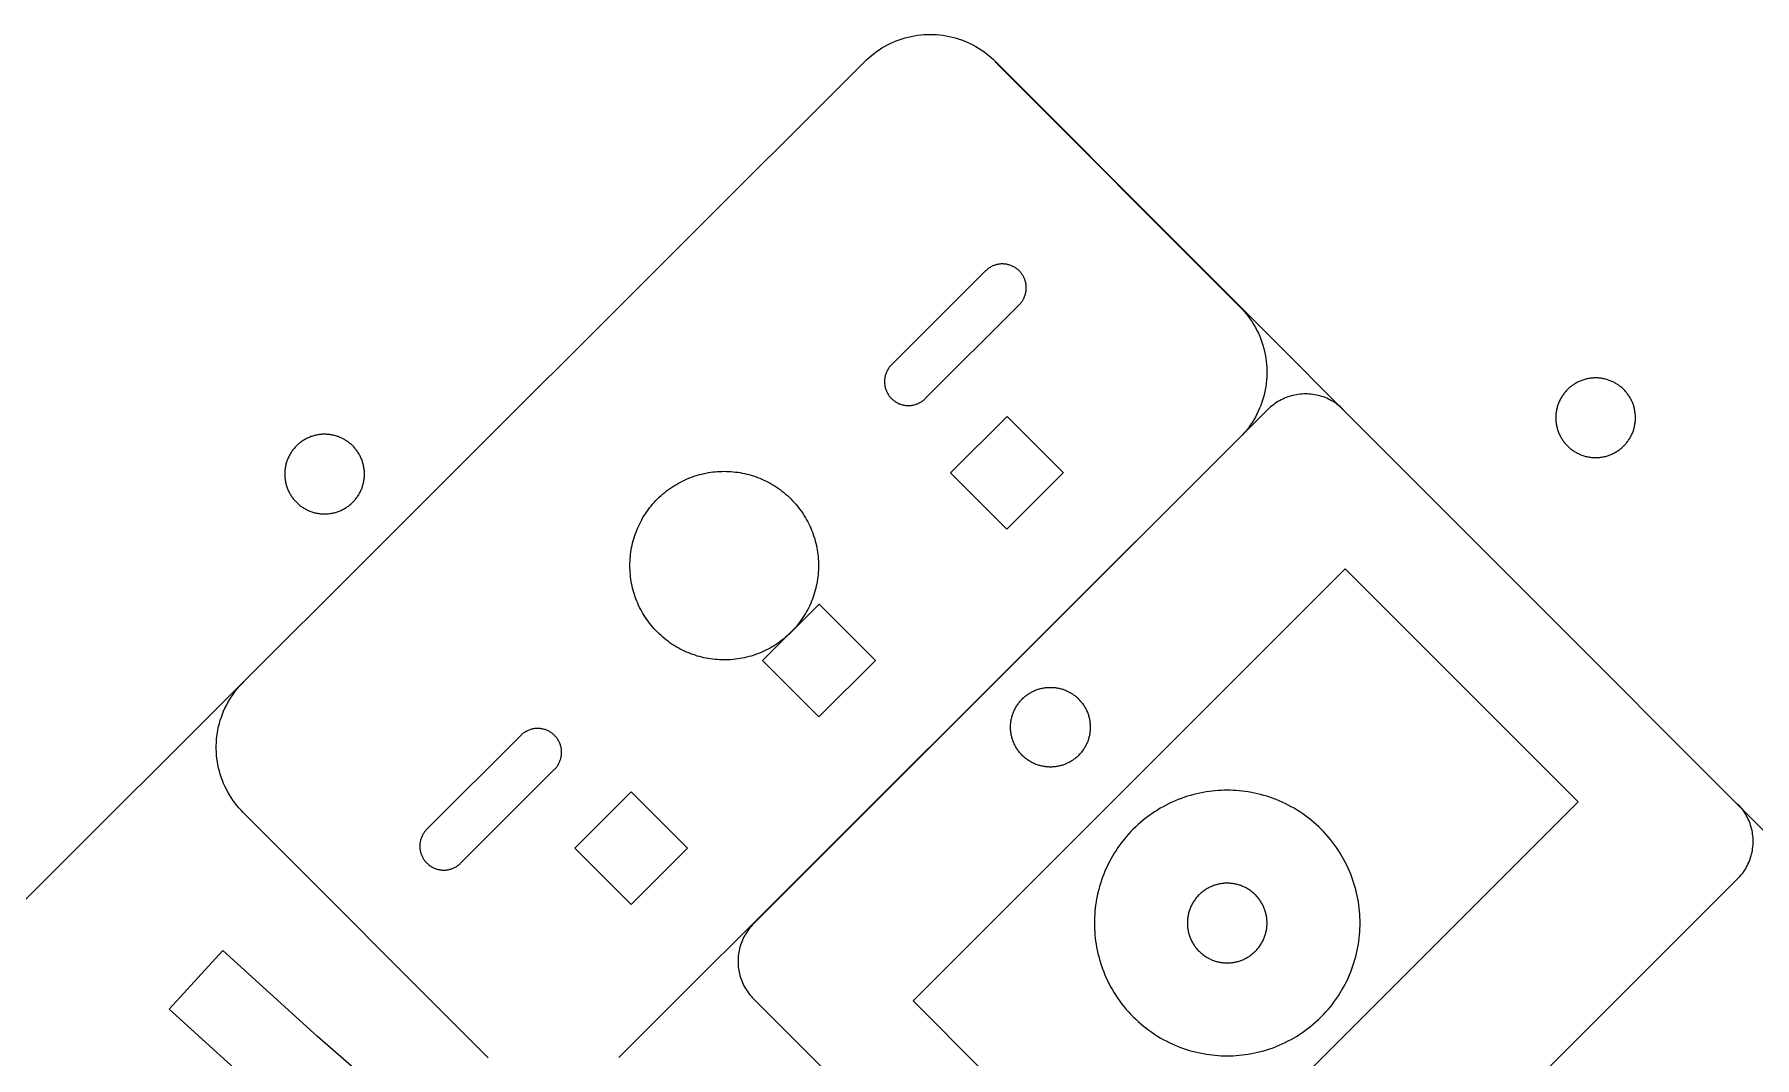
# Model space of a CAD drawing. Header units: millimetres. Extents: x -87 to 69, y -57 to 280.
# Drawn here: x -48 to 16.7, y 46.4 to 84.9 of the extents above; entities that cross this region are included whole.
import ezdxf

# ---------------------------------------------------------------- set-up
doc = ezdxf.new("R2010")
doc.units = ezdxf.units.MM
doc.header["$MEASUREMENT"] = 0
doc.layers.add('Predeterminado', color=18, linetype='Continuous', true_color=0x000000)

msp = doc.modelspace()

# ---------------------------------------------------------------- linework, layer by layer
at = {"layer": 'Predeterminado'}
for points in [[(-16.789, 83.85), (-16.703, 83.933), (-16.615, 84.014), (-16.524, 84.091), (-16.43, 84.166), (-16.334, 84.237), (-16.235, 84.304), (-16.135, 84.369), (-16.032, 84.429), (-15.927, 84.486), (-15.82, 84.54), (-15.711, 84.59), (-15.601, 84.636), (-15.489, 84.678), (-15.376, 84.716), (-15.261, 84.75), (-15.145, 84.781), (-15.029, 84.807), (-14.911, 84.83), (-14.793, 84.848), (-14.675, 84.862), (-14.556, 84.873), (-14.436, 84.879), (-14.317, 84.881), (-14.197, 84.879), (-14.078, 84.872), (-13.959, 84.862), (-13.84, 84.847), (-13.722, 84.829), (-13.604, 84.806), (-13.488, 84.78), (-13.372, 84.749), (-13.258, 84.715), (-13.145, 84.676), (-13.033, 84.634), (-12.923, 84.588), (-12.814, 84.538), (-12.707, 84.484), (-12.602, 84.427), (-12.499, 84.366), (-12.398, 84.302), (-12.3, 84.234), (-12.204, 84.163), (-12.11, 84.089), (-12.019, 84.011), (-11.931, 83.931), (-11.846, 83.847)], [(-2.655, 74.617), (-2.571, 74.529), (-2.49, 74.439), (-2.412, 74.346), (-2.338, 74.251), (-2.266, 74.152), (-2.198, 74.052), (-2.134, 73.949), (-2.074, 73.844), (-2.017, 73.737), (-1.964, 73.628), (-1.914, 73.517), (-1.869, 73.404), (-1.828, 73.29), (-1.79, 73.175), (-1.757, 73.058), (-1.728, 72.941), (-1.702, 72.822), (-1.681, 72.702), (-1.665, 72.582), (-1.652, 72.462), (-1.644, 72.341), (-1.639, 72.219), (-1.64, 72.098), (-1.644, 71.977), (-1.652, 71.856), (-1.665, 71.735), (-1.682, 71.615), (-1.703, 71.496), (-1.729, 71.377), (-1.758, 71.259), (-1.791, 71.143), (-1.829, 71.027), (-1.871, 70.913), (-1.916, 70.801), (-1.966, 70.69), (-2.019, 70.581), (-2.076, 70.474), (-2.137, 70.369), (-2.201, 70.266), (-2.269, 70.166), (-2.34, 70.068), (-2.415, 69.972), (-2.493, 69.879), (-2.574, 69.789), (-2.658, 69.702)]]:
    msp.add_lwpolyline(points, dxfattribs=at)
at = {"layer": 'Predeterminado', "lineweight": 9}
for points in [[(-16.775, 83.864), (-16.776, 83.862), (-16.781, 83.857), (-16.801, 83.838), (-16.878, 83.761), (-17.18, 83.459), (-18.325, 82.316), (-22.41, 78.236), (-34.808, 65.853), (-47.206, 53.47), (-51.292, 49.39), (-52.436, 48.247), (-52.738, 47.945), (-52.815, 47.868), (-52.835, 47.849), (-52.84, 47.844), (-52.842, 47.842)], [(-11.874, 83.847), (-2.655, 74.617)], [(24.162, 47.794), (24.161, 47.796), (24.156, 47.801), (24.136, 47.82), (24.059, 47.898), (23.758, 48.199), (22.614, 49.344), (18.534, 53.43), (6.151, 65.828), (-6.231, 78.226), (-10.312, 82.311), (-11.455, 83.456), (-11.756, 83.758), (-11.834, 83.835), (-11.853, 83.854), (-11.858, 83.859), (-11.86, 83.861)], [(1.227, 70.758), (1.178, 70.805), (1.127, 70.851), (1.075, 70.895), (1.021, 70.937), (0.966, 70.978), (0.91, 71.016), (0.852, 71.052), (0.793, 71.087), (0.733, 71.119), (0.672, 71.15), (0.61, 71.178), (0.547, 71.204), (0.483, 71.228), (0.418, 71.25), (0.353, 71.269), (0.286, 71.287), (0.22, 71.302), (0.153, 71.315), (0.085, 71.325), (0.017, 71.333), (-0.051, 71.339), (-0.119, 71.342), (-0.187, 71.344), (-0.255, 71.342), (-0.324, 71.339), (-0.392, 71.333), (-0.459, 71.325), (-0.527, 71.315), (-0.594, 71.302), (-0.661, 71.287), (-0.727, 71.269), (-0.792, 71.25), (-0.857, 71.228), (-0.921, 71.204), (-0.984, 71.178), (-1.046, 71.15), (-1.107, 71.119), (-1.167, 71.087), (-1.226, 71.052), (-1.284, 71.016), (-1.34, 70.978), (-1.396, 70.937), (-1.449, 70.895), (-1.501, 70.851), (-1.552, 70.805), (-1.601, 70.758)], [(-1.601, 70.758), (-20.966, 51.393)], [(-2.658, 69.702), (-26.036, 46.354)], [(-12.344, 45.873), (-14.96, 48.489), (-14.96, 48.49), (1.303, 64.752), (1.303, 64.752), (10.071, 55.984), (10.07, 55.984), (-6.193, 39.721), (-6.193, 39.721), (-8.809, 42.337)], [(-40.176, 55.58), (-40.26, 55.668), (-40.341, 55.758), (-40.419, 55.851), (-40.494, 55.946), (-40.565, 56.045), (-40.633, 56.145), (-40.697, 56.248), (-40.758, 56.353), (-40.814, 56.46), (-40.867, 56.569), (-40.917, 56.68), (-40.962, 56.793), (-41.004, 56.907), (-41.041, 57.022), (-41.074, 57.139), (-41.104, 57.256), (-41.129, 57.375), (-41.15, 57.495), (-41.167, 57.615), (-41.179, 57.735), (-41.188, 57.856), (-41.192, 57.978), (-41.192, 58.099), (-41.187, 58.22), (-41.179, 58.341), (-41.166, 58.462), (-41.149, 58.582), (-41.128, 58.701), (-41.103, 58.82), (-41.073, 58.938), (-41.04, 59.054), (-41.002, 59.17), (-40.961, 59.284), (-40.915, 59.396), (-40.866, 59.507), (-40.812, 59.616), (-40.755, 59.723), (-40.695, 59.828), (-40.63, 59.931), (-40.562, 60.031), (-40.491, 60.129), (-40.416, 60.225), (-40.338, 60.318), (-40.257, 60.408), (-40.173, 60.495)], [(16.076, 53.08), (16.124, 53.129), (16.17, 53.18), (16.214, 53.232), (16.256, 53.286), (16.296, 53.341), (16.335, 53.397), (16.371, 53.455), (16.406, 53.514), (16.438, 53.574), (16.468, 53.635), (16.497, 53.698), (16.523, 53.761), (16.547, 53.825), (16.569, 53.889), (16.588, 53.955), (16.605, 54.021), (16.62, 54.087), (16.633, 54.155), (16.644, 54.222), (16.652, 54.29), (16.658, 54.358), (16.661, 54.426), (16.662, 54.494), (16.661, 54.563), (16.658, 54.631), (16.652, 54.699), (16.644, 54.767), (16.633, 54.834), (16.62, 54.901), (16.605, 54.968), (16.588, 55.034), (16.569, 55.099), (16.547, 55.164), (16.523, 55.228), (16.497, 55.291), (16.468, 55.353), (16.438, 55.415), (16.406, 55.475), (16.371, 55.534), (16.335, 55.591), (16.296, 55.648), (16.256, 55.703), (16.214, 55.757), (16.17, 55.809), (16.124, 55.859), (16.076, 55.909)], [(-30.957, 46.35), (-40.176, 55.58)], [(-3.288, 33.715), (16.076, 53.08)], [(-20.966, 51.393), (-21.014, 51.344), (-21.059, 51.293), (-21.103, 51.241), (-21.145, 51.187), (-21.186, 51.132), (-21.224, 51.076), (-21.261, 51.018), (-21.295, 50.959), (-21.328, 50.899), (-21.358, 50.838), (-21.386, 50.776), (-21.412, 50.713), (-21.436, 50.649), (-21.458, 50.584), (-21.478, 50.518), (-21.495, 50.452), (-21.51, 50.386), (-21.523, 50.319), (-21.533, 50.251), (-21.541, 50.183), (-21.547, 50.115), (-21.551, 50.047), (-21.552, 49.979), (-21.551, 49.911), (-21.547, 49.842), (-21.541, 49.774), (-21.533, 49.706), (-21.523, 49.639), (-21.51, 49.572), (-21.495, 49.505), (-21.478, 49.439), (-21.458, 49.374), (-21.436, 49.309), (-21.412, 49.245), (-21.386, 49.182), (-21.358, 49.12), (-21.328, 49.059), (-21.295, 48.999), (-21.261, 48.94), (-21.224, 48.882), (-21.186, 48.825), (-21.145, 48.77), (-21.103, 48.717), (-21.059, 48.664), (-21.014, 48.614), (-20.966, 48.565)], [(-40.947, 50.392), (-42.966, 48.173)], [(-10.562, 26.792), (-14.593, 29.446), (-18.558, 32.185), (-22.456, 35.009), (-26.287, 37.917), (-30.052, 40.909), (-33.75, 43.985), (-37.382, 47.146), (-40.947, 50.392)], [(-42.966, 48.173), (-42.966, 48.173), (-42.966, 48.173), (-39.269, 44.808), (-39.269, 44.807), (-41.288, 42.589), (-41.288, 42.589), (-44.986, 45.955)], [(-20.966, 48.565), (-17.037, 44.636)]]:
    msp.add_lwpolyline(points, dxfattribs=at)
for points in [[(-14.501, 71.168), (-10.964, 74.701), (-10.964, 74.701), (-10.942, 74.723), (-10.942, 74.723), (-10.921, 74.746), (-10.921, 74.746), (-10.901, 74.77), (-10.901, 74.77), (-10.882, 74.795), (-10.882, 74.795), (-10.864, 74.82), (-10.864, 74.82), (-10.846, 74.845), (-10.846, 74.845), (-10.83, 74.872), (-10.83, 74.872), (-10.814, 74.899), (-10.814, 74.899), (-10.799, 74.926), (-10.799, 74.926), (-10.786, 74.954), (-10.786, 74.954), (-10.773, 74.982), (-10.773, 74.982), (-10.761, 75.011), (-10.761, 75.011), (-10.75, 75.04), (-10.75, 75.04), (-10.741, 75.07), (-10.741, 75.07), (-10.732, 75.099), (-10.732, 75.099), (-10.724, 75.129), (-10.724, 75.129), (-10.717, 75.16), (-10.717, 75.16), (-10.712, 75.19), (-10.712, 75.19), (-10.707, 75.221), (-10.707, 75.221), (-10.704, 75.252), (-10.704, 75.252), (-10.701, 75.283), (-10.701, 75.283), (-10.7, 75.314), (-10.7, 75.314), (-10.7, 75.345), (-10.7, 75.345), (-10.7, 75.376), (-10.7, 75.376), (-10.702, 75.407), (-10.702, 75.407), (-10.705, 75.438), (-10.705, 75.438), (-10.709, 75.469), (-10.709, 75.469), (-10.714, 75.499), (-10.714, 75.499), (-10.72, 75.53), (-10.72, 75.53), (-10.727, 75.56), (-10.727, 75.56), (-10.736, 75.59), (-10.736, 75.59), (-10.745, 75.62), (-10.745, 75.62), (-10.755, 75.649), (-10.755, 75.649), (-10.766, 75.678), (-10.766, 75.678), (-10.779, 75.707), (-10.779, 75.707), (-10.792, 75.735), (-10.792, 75.735), (-10.806, 75.762), (-10.806, 75.762), (-10.821, 75.79), (-10.821, 75.79), (-10.837, 75.816), (-10.837, 75.816), (-10.854, 75.842), (-10.854, 75.842), (-10.872, 75.867), (-10.872, 75.867), (-10.891, 75.892), (-10.891, 75.892), (-10.91, 75.916), (-10.91, 75.916), (-10.931, 75.94), (-10.931, 75.94), (-10.952, 75.963), (-10.952, 75.963), (-10.974, 75.985), (-10.974, 75.985), (-10.997, 76.006), (-10.997, 76.006), (-11.02, 76.026), (-11.02, 76.026), (-11.044, 76.046), (-11.044, 76.046), (-11.069, 76.065), (-11.069, 76.065), (-11.094, 76.083), (-11.094, 76.083), (-11.12, 76.099), (-11.12, 76.099), (-11.147, 76.116), (-11.147, 76.116), (-11.174, 76.131), (-11.174, 76.131), (-11.202, 76.145), (-11.202, 76.145), (-11.23, 76.158), (-11.23, 76.158), (-11.258, 76.171), (-11.258, 76.171), (-11.287, 76.182), (-11.287, 76.182), (-11.317, 76.192), (-11.317, 76.192), (-11.346, 76.201), (-11.346, 76.201), (-11.376, 76.21), (-11.376, 76.21), (-11.406, 76.217), (-11.406, 76.217), (-11.437, 76.223), (-11.437, 76.223), (-11.467, 76.228), (-11.467, 76.228), (-11.498, 76.232), (-11.498, 76.232), (-11.529, 76.235), (-11.529, 76.235), (-11.56, 76.237), (-11.56, 76.237), (-11.591, 76.238), (-11.591, 76.238), (-11.622, 76.237), (-11.622, 76.237), (-11.653, 76.236), (-11.653, 76.236), (-11.684, 76.234), (-11.684, 76.234), (-11.715, 76.23), (-11.715, 76.23), (-11.746, 76.226), (-11.746, 76.226), (-11.777, 76.22), (-11.777, 76.22), (-11.807, 76.214), (-11.807, 76.214), (-11.837, 76.206), (-11.837, 76.206), (-11.867, 76.197), (-11.867, 76.197), (-11.896, 76.187), (-11.896, 76.187), (-11.926, 76.177), (-11.926, 76.177), (-11.954, 76.165), (-11.954, 76.165), (-11.983, 76.152), (-11.983, 76.152), (-12.011, 76.138), (-12.011, 76.138), (-12.038, 76.124), (-12.038, 76.124), (-12.065, 76.108), (-12.065, 76.108), (-12.091, 76.092), (-12.091, 76.092), (-12.117, 76.074), (-12.117, 76.074), (-12.142, 76.056), (-12.142, 76.056), (-12.166, 76.037), (-12.166, 76.037), (-12.19, 76.017), (-12.19, 76.017), (-12.213, 75.996), (-12.213, 75.996), (-12.236, 75.975), (-12.236, 75.974), (-15.773, 72.441), (-15.773, 72.441), (-15.795, 72.419), (-15.795, 72.419), (-15.816, 72.395), (-15.816, 72.395), (-15.836, 72.371), (-15.836, 72.371), (-15.856, 72.346), (-15.856, 72.346), (-15.874, 72.321), (-15.874, 72.321), (-15.892, 72.295), (-15.892, 72.295), (-15.909, 72.268), (-15.909, 72.268), (-15.924, 72.241), (-15.924, 72.241), (-15.939, 72.214), (-15.939, 72.214), (-15.953, 72.185), (-15.953, 72.185), (-15.966, 72.157), (-15.966, 72.157), (-15.977, 72.127), (-15.977, 72.127), (-15.988, 72.098), (-15.988, 72.098), (-15.998, 72.068), (-15.998, 72.068), (-16.007, 72.038), (-16.007, 72.038), (-16.014, 72.007), (-16.014, 72.007), (-16.021, 71.977), (-16.021, 71.977), (-16.026, 71.946), (-16.026, 71.946), (-16.031, 71.915), (-16.031, 71.915), (-16.034, 71.883), (-16.034, 71.883), (-16.036, 71.852), (-16.036, 71.852), (-16.037, 71.821), (-16.037, 71.821), (-16.037, 71.789), (-16.037, 71.789), (-16.036, 71.758), (-16.036, 71.758), (-16.034, 71.727), (-16.034, 71.727), (-16.031, 71.695), (-16.031, 71.695), (-16.026, 71.664), (-16.026, 71.664), (-16.021, 71.633), (-16.021, 71.633), (-16.014, 71.603), (-16.014, 71.603), (-16.007, 71.572), (-16.007, 71.572), (-15.998, 71.542), (-15.998, 71.542), (-15.989, 71.512), (-15.989, 71.512), (-15.978, 71.482), (-15.978, 71.482), (-15.966, 71.453), (-15.966, 71.453), (-15.953, 71.425), (-15.953, 71.425), (-15.94, 71.396), (-15.94, 71.396), (-15.925, 71.369), (-15.925, 71.369), (-15.909, 71.341), (-15.909, 71.341), (-15.892, 71.315), (-15.892, 71.315), (-15.875, 71.289), (-15.875, 71.289), (-15.856, 71.263), (-15.856, 71.263), (-15.837, 71.239), (-15.837, 71.239), (-15.817, 71.214), (-15.817, 71.214), (-15.796, 71.191), (-15.796, 71.191), (-15.774, 71.168), (-15.774, 71.168), (-15.752, 71.147), (-15.752, 71.147), (-15.728, 71.126), (-15.728, 71.126), (-15.704, 71.105), (-15.704, 71.105), (-15.679, 71.086), (-15.679, 71.086), (-15.654, 71.068), (-15.654, 71.068), (-15.628, 71.05), (-15.628, 71.05), (-15.601, 71.033), (-15.601, 71.033), (-15.574, 71.018), (-15.574, 71.018), (-15.546, 71.003), (-15.546, 71.003), (-15.518, 70.989), (-15.518, 70.989), (-15.49, 70.976), (-15.49, 70.976), (-15.46, 70.964), (-15.46, 70.964), (-15.431, 70.954), (-15.431, 70.954), (-15.401, 70.944), (-15.401, 70.944), (-15.371, 70.935), (-15.371, 70.935), (-15.34, 70.928), (-15.34, 70.928), (-15.31, 70.921), (-15.31, 70.921), (-15.279, 70.916), (-15.279, 70.916), (-15.248, 70.911), (-15.248, 70.911), (-15.216, 70.908), (-15.216, 70.908), (-15.185, 70.906), (-15.185, 70.906), (-15.154, 70.905), (-15.154, 70.905), (-15.122, 70.905), (-15.122, 70.905), (-15.091, 70.906), (-15.091, 70.906), (-15.059, 70.908), (-15.059, 70.908), (-15.028, 70.911), (-15.028, 70.911), (-14.997, 70.915), (-14.997, 70.915), (-14.966, 70.921), (-14.966, 70.921), (-14.935, 70.927), (-14.935, 70.927), (-14.905, 70.935), (-14.905, 70.935), (-14.875, 70.944), (-14.875, 70.944), (-14.845, 70.953), (-14.845, 70.953), (-14.815, 70.964), (-14.815, 70.964), (-14.786, 70.976), (-14.786, 70.976), (-14.758, 70.989), (-14.758, 70.989), (-14.729, 71.002), (-14.729, 71.002), (-14.702, 71.017), (-14.702, 71.017), (-14.674, 71.033), (-14.674, 71.033), (-14.648, 71.049), (-14.648, 71.049), (-14.622, 71.067), (-14.622, 71.067), (-14.596, 71.085), (-14.596, 71.085), (-14.571, 71.105), (-14.571, 71.105), (-14.547, 71.125), (-14.547, 71.125), (-14.524, 71.146), (-14.524, 71.146)], [(12.232, 70.446), (12.232, 70.485), (12.231, 70.523), (12.228, 70.562), (12.225, 70.6), (12.22, 70.637), (12.215, 70.675), (12.209, 70.712), (12.202, 70.749), (12.194, 70.785), (12.185, 70.821), (12.176, 70.857), (12.165, 70.892), (12.154, 70.927), (12.141, 70.962), (12.128, 70.996), (12.115, 71.03), (12.1, 71.064), (12.085, 71.097), (12.068, 71.129), (12.051, 71.161), (12.034, 71.193), (12.015, 71.224), (11.996, 71.255), (11.976, 71.285), (11.956, 71.315), (11.934, 71.344), (11.913, 71.372), (11.89, 71.4), (11.867, 71.428), (11.843, 71.455), (11.818, 71.481), (11.793, 71.507), (11.767, 71.532), (11.741, 71.557), (11.714, 71.581), (11.687, 71.604), (11.659, 71.626), (11.63, 71.648), (11.601, 71.67), (11.571, 71.69), (11.541, 71.71), (11.51, 71.729), (11.479, 71.748), (11.447, 71.765), (11.415, 71.782), (11.383, 71.798), (11.35, 71.814), (11.316, 71.828), (11.282, 71.842), (11.248, 71.855), (11.214, 71.867), (11.178, 71.879), (11.143, 71.889), (11.107, 71.899), (11.071, 71.908), (11.035, 71.916), (10.998, 71.923), (10.961, 71.929), (10.923, 71.934), (10.886, 71.939), (10.848, 71.942), (10.81, 71.944), (10.771, 71.946), (10.732, 71.946), (10.694, 71.946), (10.655, 71.944), (10.617, 71.942), (10.579, 71.939), (10.541, 71.934), (10.504, 71.929), (10.467, 71.923), (10.43, 71.916), (10.394, 71.908), (10.357, 71.899), (10.322, 71.889), (10.286, 71.879), (10.251, 71.867), (10.217, 71.855), (10.182, 71.842), (10.148, 71.828), (10.115, 71.814), (10.082, 71.798), (10.049, 71.782), (10.017, 71.765), (9.986, 71.748), (9.955, 71.729), (9.924, 71.71), (9.894, 71.69), (9.864, 71.67), (9.835, 71.648), (9.806, 71.626), (9.778, 71.604), (9.751, 71.581), (9.724, 71.557), (9.697, 71.532), (9.672, 71.507), (9.647, 71.481), (9.622, 71.455), (9.598, 71.428), (9.575, 71.4), (9.552, 71.372), (9.53, 71.344), (9.509, 71.315), (9.488, 71.285), (9.469, 71.255), (9.449, 71.224), (9.431, 71.193), (9.413, 71.161), (9.396, 71.129), (9.38, 71.097), (9.365, 71.064), (9.35, 71.03), (9.336, 70.996), (9.323, 70.962), (9.311, 70.927), (9.3, 70.892), (9.289, 70.857), (9.28, 70.821), (9.271, 70.785), (9.263, 70.749), (9.256, 70.712), (9.25, 70.675), (9.244, 70.637), (9.24, 70.6), (9.237, 70.562), (9.234, 70.523), (9.233, 70.485), (9.232, 70.446), (9.233, 70.407), (9.234, 70.369), (9.237, 70.331), (9.24, 70.293), (9.244, 70.255), (9.25, 70.218), (9.256, 70.181), (9.263, 70.144), (9.271, 70.107), (9.28, 70.071), (9.289, 70.036), (9.3, 70), (9.311, 69.965), (9.323, 69.93), (9.336, 69.896), (9.35, 69.862), (9.365, 69.829), (9.38, 69.796), (9.396, 69.763), (9.413, 69.731), (9.431, 69.7), (9.449, 69.668), (9.469, 69.638), (9.488, 69.608), (9.509, 69.578), (9.53, 69.549), (9.552, 69.52), (9.575, 69.492), (9.598, 69.465), (9.622, 69.438), (9.647, 69.411), (9.672, 69.386), (9.697, 69.36), (9.724, 69.336), (9.751, 69.312), (9.778, 69.289), (9.806, 69.266), (9.835, 69.244), (9.864, 69.223), (9.894, 69.202), (9.924, 69.182), (9.955, 69.163), (9.986, 69.145), (10.017, 69.127), (10.049, 69.11), (10.082, 69.094), (10.115, 69.079), (10.148, 69.064), (10.182, 69.05), (10.217, 69.037), (10.251, 69.025), (10.286, 69.014), (10.322, 69.003), (10.357, 68.993), (10.394, 68.985), (10.43, 68.977), (10.467, 68.97), (10.504, 68.963), (10.541, 68.958), (10.579, 68.954), (10.617, 68.951), (10.655, 68.948), (10.694, 68.947), (10.732, 68.946), (10.771, 68.947), (10.81, 68.948), (10.848, 68.951), (10.886, 68.954), (10.923, 68.958), (10.961, 68.963), (10.998, 68.97), (11.035, 68.977), (11.071, 68.985), (11.107, 68.993), (11.143, 69.003), (11.178, 69.014), (11.214, 69.025), (11.248, 69.037), (11.282, 69.05), (11.316, 69.064), (11.35, 69.079), (11.383, 69.094), (11.415, 69.11), (11.447, 69.127), (11.479, 69.145), (11.51, 69.163), (11.541, 69.182), (11.571, 69.202), (11.601, 69.223), (11.63, 69.244), (11.659, 69.266), (11.687, 69.289), (11.714, 69.312), (11.741, 69.336), (11.767, 69.36), (11.793, 69.386), (11.818, 69.411), (11.843, 69.438), (11.867, 69.465), (11.89, 69.492), (11.913, 69.52), (11.934, 69.549), (11.956, 69.578), (11.976, 69.608), (11.996, 69.638), (12.015, 69.668), (12.034, 69.7), (12.051, 69.731), (12.068, 69.763), (12.085, 69.796), (12.1, 69.829), (12.115, 69.862), (12.128, 69.896), (12.141, 69.93), (12.154, 69.965), (12.165, 70), (12.176, 70.036), (12.185, 70.071), (12.194, 70.107), (12.202, 70.144), (12.209, 70.181), (12.215, 70.218), (12.22, 70.255), (12.225, 70.293), (12.228, 70.331), (12.231, 70.369), (12.232, 70.407)], [(-11.428, 66.251), (-13.548, 68.373), (-13.548, 68.373), (-11.425, 70.493), (-11.425, 70.493), (-9.305, 68.371), (-9.306, 68.371)], [(-35.615, 68.325), (-35.615, 68.363), (-35.617, 68.402), (-35.619, 68.44), (-35.623, 68.478), (-35.627, 68.516), (-35.632, 68.553), (-35.638, 68.59), (-35.645, 68.627), (-35.653, 68.663), (-35.662, 68.7), (-35.672, 68.735), (-35.682, 68.771), (-35.694, 68.806), (-35.706, 68.84), (-35.719, 68.875), (-35.733, 68.909), (-35.748, 68.942), (-35.763, 68.975), (-35.779, 69.008), (-35.796, 69.04), (-35.814, 69.071), (-35.832, 69.103), (-35.851, 69.133), (-35.871, 69.163), (-35.892, 69.193), (-35.913, 69.222), (-35.935, 69.251), (-35.958, 69.279), (-35.981, 69.306), (-36.005, 69.333), (-36.029, 69.36), (-36.054, 69.385), (-36.08, 69.411), (-36.106, 69.435), (-36.133, 69.459), (-36.161, 69.482), (-36.189, 69.505), (-36.218, 69.527), (-36.247, 69.548), (-36.276, 69.569), (-36.307, 69.588), (-36.337, 69.608), (-36.368, 69.626), (-36.4, 69.644), (-36.432, 69.661), (-36.465, 69.677), (-36.498, 69.692), (-36.531, 69.707), (-36.565, 69.721), (-36.599, 69.734), (-36.634, 69.746), (-36.669, 69.757), (-36.704, 69.768), (-36.74, 69.778), (-36.776, 69.786), (-36.813, 69.794), (-36.85, 69.801), (-36.887, 69.808), (-36.924, 69.813), (-36.962, 69.817), (-37, 69.82), (-37.038, 69.823), (-37.076, 69.824), (-37.115, 69.825), (-37.154, 69.824), (-37.192, 69.823), (-37.231, 69.82), (-37.268, 69.817), (-37.306, 69.813), (-37.344, 69.808), (-37.381, 69.801), (-37.417, 69.794), (-37.454, 69.786), (-37.49, 69.778), (-37.526, 69.768), (-37.561, 69.757), (-37.596, 69.746), (-37.631, 69.734), (-37.665, 69.721), (-37.699, 69.707), (-37.732, 69.692), (-37.765, 69.677), (-37.798, 69.661), (-37.83, 69.644), (-37.862, 69.626), (-37.893, 69.608), (-37.924, 69.588), (-37.954, 69.569), (-37.983, 69.548), (-38.013, 69.527), (-38.041, 69.505), (-38.069, 69.482), (-38.097, 69.459), (-38.124, 69.435), (-38.15, 69.411), (-38.176, 69.385), (-38.201, 69.36), (-38.226, 69.333), (-38.249, 69.306), (-38.273, 69.279), (-38.295, 69.251), (-38.317, 69.222), (-38.338, 69.193), (-38.359, 69.163), (-38.379, 69.133), (-38.398, 69.103), (-38.416, 69.071), (-38.434, 69.04), (-38.451, 69.008), (-38.467, 68.975), (-38.483, 68.942), (-38.497, 68.909), (-38.511, 68.875), (-38.524, 68.84), (-38.536, 68.806), (-38.548, 68.771), (-38.558, 68.735), (-38.568, 68.7), (-38.577, 68.663), (-38.585, 68.627), (-38.592, 68.59), (-38.598, 68.553), (-38.603, 68.516), (-38.607, 68.478), (-38.611, 68.44), (-38.613, 68.402), (-38.615, 68.363), (-38.615, 68.325), (-38.615, 68.286), (-38.613, 68.248), (-38.611, 68.209), (-38.607, 68.171), (-38.603, 68.134), (-38.598, 68.096), (-38.592, 68.059), (-38.585, 68.022), (-38.577, 67.986), (-38.568, 67.95), (-38.558, 67.914), (-38.548, 67.879), (-38.536, 67.844), (-38.524, 67.809), (-38.511, 67.775), (-38.497, 67.741), (-38.483, 67.707), (-38.467, 67.674), (-38.451, 67.642), (-38.434, 67.61), (-38.416, 67.578), (-38.398, 67.547), (-38.379, 67.516), (-38.359, 67.486), (-38.338, 67.456), (-38.317, 67.427), (-38.295, 67.399), (-38.273, 67.371), (-38.249, 67.343), (-38.226, 67.316), (-38.201, 67.29), (-38.176, 67.264), (-38.15, 67.239), (-38.124, 67.214), (-38.097, 67.19), (-38.069, 67.167), (-38.041, 67.145), (-38.013, 67.123), (-37.983, 67.101), (-37.954, 67.081), (-37.924, 67.061), (-37.893, 67.042), (-37.862, 67.023), (-37.83, 67.006), (-37.798, 66.989), (-37.765, 66.973), (-37.732, 66.957), (-37.699, 66.943), (-37.665, 66.929), (-37.631, 66.916), (-37.596, 66.904), (-37.561, 66.892), (-37.526, 66.882), (-37.49, 66.872), (-37.454, 66.863), (-37.417, 66.855), (-37.381, 66.848), (-37.344, 66.842), (-37.306, 66.837), (-37.268, 66.832), (-37.231, 66.829), (-37.192, 66.827), (-37.154, 66.825), (-37.115, 66.825), (-37.076, 66.825), (-37.038, 66.827), (-37, 66.829), (-36.962, 66.832), (-36.924, 66.837), (-36.887, 66.842), (-36.85, 66.848), (-36.813, 66.855), (-36.776, 66.863), (-36.74, 66.872), (-36.704, 66.882), (-36.669, 66.892), (-36.634, 66.904), (-36.599, 66.916), (-36.565, 66.929), (-36.531, 66.943), (-36.498, 66.957), (-36.465, 66.973), (-36.432, 66.989), (-36.4, 67.006), (-36.368, 67.023), (-36.337, 67.042), (-36.307, 67.061), (-36.276, 67.081), (-36.247, 67.101), (-36.218, 67.123), (-36.189, 67.145), (-36.161, 67.167), (-36.133, 67.19), (-36.106, 67.214), (-36.08, 67.239), (-36.054, 67.264), (-36.029, 67.29), (-36.005, 67.316), (-35.981, 67.343), (-35.958, 67.371), (-35.935, 67.399), (-35.913, 67.427), (-35.892, 67.456), (-35.871, 67.486), (-35.851, 67.516), (-35.832, 67.547), (-35.814, 67.578), (-35.796, 67.61), (-35.779, 67.642), (-35.763, 67.674), (-35.748, 67.707), (-35.733, 67.741), (-35.719, 67.775), (-35.706, 67.809), (-35.694, 67.844), (-35.682, 67.879), (-35.672, 67.914), (-35.662, 67.95), (-35.653, 67.986), (-35.645, 68.022), (-35.638, 68.059), (-35.632, 68.096), (-35.627, 68.134), (-35.623, 68.171), (-35.619, 68.209), (-35.617, 68.248), (-35.615, 68.286)], [(-19.562, 62.367), (-19.628, 62.303), (-19.695, 62.241), (-19.763, 62.181), (-19.832, 62.123), (-19.902, 62.067), (-19.974, 62.013), (-20.046, 61.962), (-20.119, 61.912), (-20.194, 61.864), (-20.269, 61.819), (-20.345, 61.775), (-20.422, 61.733), (-20.5, 61.694), (-20.578, 61.656), (-20.657, 61.621), (-20.737, 61.587), (-20.818, 61.556), (-20.899, 61.527), (-20.98, 61.499), (-21.062, 61.474), (-21.145, 61.451), (-21.228, 61.429), (-21.311, 61.41), (-21.395, 61.393), (-21.479, 61.378), (-21.564, 61.365), (-21.648, 61.353), (-21.733, 61.344), (-21.818, 61.337), (-21.903, 61.332), (-21.988, 61.329), (-22.073, 61.328), (-22.158, 61.329), (-22.244, 61.332), (-22.329, 61.338), (-22.414, 61.345), (-22.498, 61.354), (-22.583, 61.365), (-22.667, 61.378), (-22.751, 61.394), (-22.835, 61.411), (-22.918, 61.43), (-23.001, 61.452), (-23.084, 61.475), (-23.166, 61.501), (-23.248, 61.528), (-23.329, 61.558), (-23.409, 61.589), (-23.489, 61.623), (-23.568, 61.658), (-23.646, 61.696), (-23.724, 61.736), (-23.801, 61.777), (-23.877, 61.821), (-23.952, 61.867), (-24.026, 61.914), (-24.1, 61.964), (-24.172, 62.016), (-24.243, 62.07), (-24.313, 62.126), (-24.383, 62.184), (-24.451, 62.244), (-24.517, 62.306), (-24.583, 62.37), (-24.647, 62.435), (-24.709, 62.502), (-24.769, 62.57), (-24.826, 62.639), (-24.882, 62.71), (-24.936, 62.781), (-24.988, 62.854), (-25.038, 62.927), (-25.085, 63.001), (-25.131, 63.076), (-25.174, 63.153), (-25.216, 63.229), (-25.256, 63.307), (-25.293, 63.386), (-25.329, 63.465), (-25.362, 63.545), (-25.394, 63.625), (-25.423, 63.706), (-25.45, 63.788), (-25.476, 63.87), (-25.499, 63.952), (-25.52, 64.035), (-25.539, 64.119), (-25.557, 64.203), (-25.572, 64.287), (-25.585, 64.371), (-25.596, 64.456), (-25.605, 64.54), (-25.612, 64.625), (-25.617, 64.71), (-25.62, 64.796), (-25.621, 64.881), (-25.62, 64.966), (-25.617, 65.051), (-25.612, 65.136), (-25.605, 65.221), (-25.596, 65.306), (-25.584, 65.39), (-25.571, 65.475), (-25.556, 65.559), (-25.539, 65.642), (-25.519, 65.726), (-25.498, 65.809), (-25.474, 65.891), (-25.449, 65.973), (-25.421, 66.055), (-25.392, 66.136), (-25.36, 66.216), (-25.327, 66.296), (-25.291, 66.375), (-25.254, 66.454), (-25.214, 66.531), (-25.172, 66.608), (-25.129, 66.684), (-25.083, 66.76), (-25.035, 66.834), (-24.985, 66.907), (-24.933, 66.979), (-24.88, 67.051), (-24.824, 67.121), (-24.766, 67.19), (-24.706, 67.258), (-24.644, 67.325), (-24.58, 67.39), (-24.514, 67.454), (-24.447, 67.516), (-24.379, 67.576), (-24.31, 67.634), (-24.24, 67.69), (-24.168, 67.744), (-24.096, 67.795), (-24.023, 67.845), (-23.948, 67.893), (-23.873, 67.938), (-23.797, 67.982), (-23.72, 68.024), (-23.642, 68.063), (-23.564, 68.101), (-23.485, 68.136), (-23.405, 68.17), (-23.324, 68.201), (-23.243, 68.23), (-23.162, 68.258), (-23.08, 68.283), (-22.997, 68.306), (-22.914, 68.328), (-22.831, 68.347), (-22.747, 68.364), (-22.663, 68.379), (-22.579, 68.392), (-22.494, 68.404), (-22.409, 68.413), (-22.324, 68.42), (-22.239, 68.425), (-22.154, 68.428), (-22.069, 68.429), (-21.984, 68.428), (-21.899, 68.425), (-21.813, 68.419), (-21.729, 68.412), (-21.644, 68.403), (-21.559, 68.392), (-21.475, 68.379), (-21.391, 68.363), (-21.307, 68.346), (-21.224, 68.327), (-21.141, 68.305), (-21.058, 68.282), (-20.976, 68.256), (-20.894, 68.229), (-20.813, 68.199), (-20.733, 68.168), (-20.653, 68.134), (-20.574, 68.099), (-20.496, 68.061), (-20.418, 68.022), (-20.341, 67.98), (-20.265, 67.936), (-20.19, 67.89), (-20.116, 67.843), (-20.042, 67.793), (-19.97, 67.741), (-19.899, 67.687), (-19.829, 67.631), (-19.759, 67.573), (-19.692, 67.513), (-19.625, 67.451), (-19.559, 67.387), (-19.495, 67.322), (-19.433, 67.255), (-19.373, 67.187), (-19.316, 67.118), (-19.26, 67.047), (-19.206, 66.976), (-19.154, 66.904), (-19.105, 66.83), (-19.057, 66.756), (-19.011, 66.681), (-18.968, 66.605), (-18.926, 66.528), (-18.886, 66.45), (-18.849, 66.371), (-18.813, 66.292), (-18.78, 66.212), (-18.749, 66.132), (-18.719, 66.051), (-18.692, 65.969), (-18.666, 65.887), (-18.643, 65.805), (-18.622, 65.722), (-18.603, 65.638), (-18.585, 65.554), (-18.57, 65.47), (-18.557, 65.386), (-18.546, 65.301), (-18.537, 65.217), (-18.53, 65.132), (-18.525, 65.047), (-18.522, 64.962), (-18.521, 64.876), (-18.522, 64.791), (-18.525, 64.706), (-18.53, 64.621), (-18.537, 64.536), (-18.547, 64.451), (-18.558, 64.367), (-18.571, 64.282), (-18.586, 64.198), (-18.604, 64.115), (-18.623, 64.031), (-18.644, 63.948), (-18.668, 63.866), (-18.693, 63.784), (-18.721, 63.702), (-18.75, 63.621), (-18.782, 63.541), (-18.815, 63.461), (-18.851, 63.382), (-18.888, 63.303), (-18.928, 63.226), (-18.97, 63.149), (-19.013, 63.073), (-19.059, 62.998), (-19.107, 62.923), (-19.157, 62.85), (-19.209, 62.778), (-19.262, 62.706), (-19.318, 62.636), (-19.376, 62.567), (-19.436, 62.499), (-19.498, 62.432)], [(-20.624, 61.307), (-18.501, 63.427), (-18.501, 63.427), (-16.381, 61.304), (-16.381, 61.304), (-18.504, 59.184), (-18.504, 59.184)], [(-8.731, 57.734), (-8.758, 57.707), (-8.787, 57.681), (-8.815, 57.655), (-8.845, 57.631), (-8.874, 57.607), (-8.904, 57.585), (-8.935, 57.563), (-8.966, 57.542), (-8.997, 57.522), (-9.029, 57.502), (-9.061, 57.484), (-9.094, 57.466), (-9.127, 57.45), (-9.16, 57.434), (-9.193, 57.419), (-9.227, 57.404), (-9.261, 57.391), (-9.295, 57.379), (-9.33, 57.367), (-9.364, 57.356), (-9.399, 57.347), (-9.434, 57.338), (-9.469, 57.329), (-9.505, 57.322), (-9.54, 57.316), (-9.576, 57.31), (-9.612, 57.305), (-9.648, 57.302), (-9.683, 57.299), (-9.719, 57.296), (-9.755, 57.295), (-9.791, 57.295), (-9.827, 57.295), (-9.863, 57.296), (-9.899, 57.299), (-9.935, 57.302), (-9.971, 57.305), (-10.007, 57.31), (-10.042, 57.316), (-10.078, 57.322), (-10.113, 57.329), (-10.148, 57.338), (-10.184, 57.347), (-10.218, 57.356), (-10.253, 57.367), (-10.288, 57.379), (-10.322, 57.391), (-10.356, 57.404), (-10.39, 57.419), (-10.423, 57.434), (-10.456, 57.45), (-10.489, 57.466), (-10.521, 57.484), (-10.554, 57.502), (-10.585, 57.522), (-10.617, 57.542), (-10.648, 57.563), (-10.678, 57.585), (-10.708, 57.607), (-10.738, 57.631), (-10.767, 57.655), (-10.796, 57.681), (-10.824, 57.707), (-10.852, 57.734), (-10.879, 57.762), (-10.905, 57.79), (-10.931, 57.819), (-10.955, 57.848), (-10.979, 57.878), (-11.001, 57.908), (-11.023, 57.938), (-11.044, 57.969), (-11.064, 58.001), (-11.084, 58.032), (-11.102, 58.065), (-11.12, 58.097), (-11.137, 58.13), (-11.152, 58.163), (-11.167, 58.196), (-11.182, 58.23), (-11.195, 58.264), (-11.207, 58.298), (-11.219, 58.333), (-11.23, 58.368), (-11.24, 58.402), (-11.249, 58.438), (-11.257, 58.473), (-11.264, 58.508), (-11.27, 58.544), (-11.276, 58.579), (-11.281, 58.615), (-11.285, 58.651), (-11.288, 58.687), (-11.29, 58.723), (-11.291, 58.759), (-11.291, 58.795), (-11.291, 58.831), (-11.29, 58.867), (-11.288, 58.903), (-11.285, 58.938), (-11.281, 58.974), (-11.276, 59.01), (-11.27, 59.046), (-11.264, 59.081), (-11.257, 59.117), (-11.248, 59.152), (-11.239, 59.187), (-11.23, 59.222), (-11.219, 59.256), (-11.207, 59.291), (-11.195, 59.325), (-11.182, 59.359), (-11.167, 59.393), (-11.152, 59.426), (-11.136, 59.459), (-11.12, 59.492), (-11.102, 59.525), (-11.084, 59.557), (-11.064, 59.589), (-11.044, 59.62), (-11.023, 59.651), (-11.001, 59.682), (-10.979, 59.712), (-10.955, 59.741), (-10.931, 59.771), (-10.905, 59.799), (-10.879, 59.828), (-10.852, 59.855), (-10.824, 59.882), (-10.796, 59.909), (-10.767, 59.934), (-10.738, 59.958), (-10.708, 59.982), (-10.678, 60.005), (-10.648, 60.027), (-10.617, 60.048), (-10.585, 60.068), (-10.554, 60.087), (-10.521, 60.106), (-10.489, 60.123), (-10.456, 60.14), (-10.423, 60.156), (-10.39, 60.171), (-10.356, 60.185), (-10.322, 60.198), (-10.288, 60.211), (-10.253, 60.222), (-10.218, 60.233), (-10.184, 60.243), (-10.148, 60.252), (-10.113, 60.26), (-10.078, 60.267), (-10.042, 60.274), (-10.007, 60.279), (-9.971, 60.284), (-9.935, 60.288), (-9.899, 60.291), (-9.863, 60.293), (-9.827, 60.294), (-9.791, 60.295), (-9.755, 60.294), (-9.719, 60.293), (-9.683, 60.291), (-9.648, 60.288), (-9.612, 60.284), (-9.576, 60.279), (-9.54, 60.274), (-9.505, 60.267), (-9.469, 60.26), (-9.434, 60.252), (-9.399, 60.243), (-9.364, 60.233), (-9.33, 60.222), (-9.295, 60.211), (-9.261, 60.198), (-9.227, 60.185), (-9.193, 60.171), (-9.16, 60.156), (-9.127, 60.14), (-9.094, 60.123), (-9.061, 60.106), (-9.029, 60.087), (-8.997, 60.068), (-8.966, 60.048), (-8.935, 60.027), (-8.904, 60.005), (-8.874, 59.982), (-8.845, 59.958), (-8.815, 59.934), (-8.787, 59.909), (-8.758, 59.882), (-8.731, 59.855), (-8.704, 59.828), (-8.678, 59.799), (-8.652, 59.771), (-8.628, 59.741), (-8.604, 59.712), (-8.581, 59.682), (-8.56, 59.651), (-8.538, 59.62), (-8.518, 59.589), (-8.499, 59.557), (-8.481, 59.525), (-8.463, 59.492), (-8.446, 59.459), (-8.43, 59.426), (-8.415, 59.393), (-8.401, 59.359), (-8.388, 59.325), (-8.375, 59.291), (-8.364, 59.256), (-8.353, 59.222), (-8.343, 59.187), (-8.334, 59.152), (-8.326, 59.117), (-8.319, 59.081), (-8.312, 59.046), (-8.307, 59.01), (-8.302, 58.974), (-8.298, 58.938), (-8.295, 58.903), (-8.293, 58.867), (-8.292, 58.831), (-8.291, 58.795), (-8.292, 58.759), (-8.293, 58.723), (-8.295, 58.687), (-8.298, 58.651), (-8.302, 58.615), (-8.307, 58.579), (-8.312, 58.544), (-8.319, 58.508), (-8.326, 58.473), (-8.334, 58.438), (-8.343, 58.402), (-8.353, 58.368), (-8.364, 58.333), (-8.375, 58.298), (-8.388, 58.264), (-8.401, 58.23), (-8.415, 58.196), (-8.43, 58.163), (-8.446, 58.13), (-8.463, 58.097), (-8.481, 58.065), (-8.499, 58.032), (-8.518, 58.001), (-8.538, 57.969), (-8.559, 57.938), (-8.581, 57.908), (-8.604, 57.878), (-8.628, 57.848), (-8.652, 57.819), (-8.677, 57.79), (-8.704, 57.762)], [(-31.995, 53.677), (-28.457, 57.211), (-28.457, 57.211), (-28.435, 57.233), (-28.435, 57.233), (-28.415, 57.256), (-28.415, 57.256), (-28.395, 57.28), (-28.395, 57.28), (-28.375, 57.304), (-28.375, 57.304), (-28.357, 57.329), (-28.357, 57.329), (-28.34, 57.355), (-28.34, 57.355), (-28.323, 57.381), (-28.323, 57.381), (-28.307, 57.408), (-28.307, 57.408), (-28.293, 57.435), (-28.293, 57.435), (-28.279, 57.463), (-28.279, 57.463), (-28.266, 57.492), (-28.266, 57.492), (-28.255, 57.52), (-28.255, 57.52), (-28.244, 57.549), (-28.244, 57.549), (-28.234, 57.579), (-28.234, 57.579), (-28.225, 57.609), (-28.225, 57.609), (-28.217, 57.639), (-28.217, 57.639), (-28.211, 57.669), (-28.211, 57.669), (-28.205, 57.7), (-28.205, 57.7), (-28.201, 57.731), (-28.201, 57.731), (-28.197, 57.761), (-28.197, 57.761), (-28.195, 57.792), (-28.195, 57.792), (-28.193, 57.823), (-28.193, 57.823), (-28.193, 57.854), (-28.193, 57.854), (-28.194, 57.886), (-28.194, 57.886), (-28.196, 57.917), (-28.196, 57.917), (-28.199, 57.947), (-28.199, 57.947), (-28.203, 57.978), (-28.203, 57.978), (-28.208, 58.009), (-28.208, 58.009), (-28.214, 58.039), (-28.214, 58.039), (-28.221, 58.07), (-28.221, 58.07), (-28.229, 58.1), (-28.229, 58.1), (-28.238, 58.129), (-28.238, 58.129), (-28.249, 58.159), (-28.249, 58.159), (-28.26, 58.188), (-28.26, 58.188), (-28.272, 58.216), (-28.272, 58.216), (-28.285, 58.244), (-28.285, 58.244), (-28.299, 58.272), (-28.299, 58.272), (-28.315, 58.299), (-28.315, 58.299), (-28.331, 58.326), (-28.331, 58.326), (-28.348, 58.352), (-28.348, 58.352), (-28.365, 58.377), (-28.365, 58.377), (-28.384, 58.402), (-28.384, 58.402), (-28.404, 58.426), (-28.404, 58.426), (-28.424, 58.449), (-28.424, 58.449), (-28.445, 58.472), (-28.445, 58.472), (-28.467, 58.494), (-28.467, 58.494), (-28.49, 58.515), (-28.49, 58.515), (-28.513, 58.536), (-28.513, 58.536), (-28.537, 58.555), (-28.537, 58.555), (-28.562, 58.574), (-28.562, 58.574), (-28.588, 58.592), (-28.588, 58.592), (-28.614, 58.609), (-28.614, 58.609), (-28.64, 58.625), (-28.64, 58.625), (-28.667, 58.64), (-28.667, 58.64), (-28.695, 58.655), (-28.695, 58.655), (-28.723, 58.668), (-28.723, 58.668), (-28.752, 58.68), (-28.752, 58.68), (-28.781, 58.691), (-28.781, 58.691), (-28.81, 58.702), (-28.81, 58.702), (-28.84, 58.711), (-28.84, 58.711), (-28.869, 58.719), (-28.869, 58.719), (-28.9, 58.726), (-28.9, 58.726), (-28.93, 58.732), (-28.93, 58.732), (-28.961, 58.737), (-28.961, 58.737), (-28.992, 58.742), (-28.992, 58.742), (-29.023, 58.744), (-29.023, 58.744), (-29.054, 58.746), (-29.054, 58.746), (-29.085, 58.747), (-29.085, 58.747), (-29.116, 58.747), (-29.116, 58.747), (-29.147, 58.746), (-29.147, 58.746), (-29.178, 58.743), (-29.178, 58.743), (-29.209, 58.74), (-29.209, 58.74), (-29.239, 58.735), (-29.239, 58.735), (-29.27, 58.73), (-29.27, 58.73), (-29.3, 58.723), (-29.3, 58.723), (-29.33, 58.715), (-29.33, 58.715), (-29.36, 58.707), (-29.36, 58.707), (-29.39, 58.697), (-29.39, 58.697), (-29.419, 58.686), (-29.419, 58.686), (-29.448, 58.674), (-29.448, 58.674), (-29.476, 58.662), (-29.476, 58.662), (-29.504, 58.648), (-29.504, 58.648), (-29.531, 58.633), (-29.531, 58.633), (-29.558, 58.618), (-29.558, 58.618), (-29.584, 58.601), (-29.584, 58.601), (-29.61, 58.584), (-29.61, 58.584), (-29.635, 58.565), (-29.635, 58.565), (-29.66, 58.546), (-29.66, 58.546), (-29.684, 58.526), (-29.684, 58.526), (-29.707, 58.506), (-29.707, 58.506), (-29.729, 58.484), (-29.729, 58.484), (-33.267, 54.951), (-33.267, 54.951), (-33.288, 54.928), (-33.288, 54.928), (-33.31, 54.905), (-33.31, 54.905), (-33.33, 54.881), (-33.33, 54.881), (-33.349, 54.856), (-33.349, 54.856), (-33.368, 54.831), (-33.368, 54.831), (-33.385, 54.804), (-33.385, 54.804), (-33.402, 54.778), (-33.402, 54.778), (-33.417, 54.751), (-33.417, 54.751), (-33.432, 54.723), (-33.432, 54.723), (-33.446, 54.695), (-33.446, 54.695), (-33.459, 54.666), (-33.459, 54.666), (-33.471, 54.637), (-33.471, 54.637), (-33.481, 54.607), (-33.481, 54.607), (-33.491, 54.578), (-33.491, 54.578), (-33.5, 54.547), (-33.5, 54.547), (-33.507, 54.517), (-33.507, 54.517), (-33.514, 54.486), (-33.514, 54.486), (-33.519, 54.455), (-33.519, 54.455), (-33.524, 54.424), (-33.524, 54.424), (-33.527, 54.393), (-33.527, 54.393), (-33.529, 54.362), (-33.529, 54.362), (-33.53, 54.33), (-33.53, 54.33), (-33.531, 54.299), (-33.531, 54.299), (-33.529, 54.267), (-33.529, 54.267), (-33.527, 54.236), (-33.527, 54.236), (-33.524, 54.205), (-33.524, 54.205), (-33.52, 54.174), (-33.52, 54.174), (-33.514, 54.143), (-33.514, 54.143), (-33.508, 54.112), (-33.508, 54.112), (-33.5, 54.082), (-33.5, 54.082), (-33.491, 54.051), (-33.491, 54.051), (-33.482, 54.022), (-33.482, 54.022), (-33.471, 53.992), (-33.471, 53.992), (-33.459, 53.963), (-33.459, 53.963), (-33.446, 53.934), (-33.446, 53.934), (-33.433, 53.906), (-33.433, 53.906), (-33.418, 53.878), (-33.418, 53.878), (-33.402, 53.851), (-33.402, 53.851), (-33.386, 53.824), (-33.386, 53.824), (-33.368, 53.798), (-33.368, 53.798), (-33.35, 53.773), (-33.35, 53.773), (-33.33, 53.748), (-33.33, 53.748), (-33.31, 53.724), (-33.31, 53.724), (-33.289, 53.701), (-33.289, 53.701), (-33.267, 53.678), (-33.267, 53.678), (-33.245, 53.656), (-33.245, 53.656), (-33.222, 53.635), (-33.222, 53.635), (-33.197, 53.615), (-33.197, 53.615), (-33.173, 53.596), (-33.173, 53.596), (-33.147, 53.577), (-33.147, 53.577), (-33.121, 53.559), (-33.121, 53.559), (-33.095, 53.543), (-33.095, 53.543), (-33.067, 53.527), (-33.067, 53.527), (-33.04, 53.512), (-33.04, 53.512), (-33.012, 53.499), (-33.012, 53.499), (-32.983, 53.486), (-32.983, 53.486), (-32.954, 53.474), (-32.954, 53.474), (-32.924, 53.463), (-32.924, 53.463), (-32.894, 53.454), (-32.894, 53.454), (-32.864, 53.445), (-32.864, 53.445), (-32.834, 53.437), (-32.834, 53.437), (-32.803, 53.431), (-32.803, 53.431), (-32.772, 53.425), (-32.772, 53.425), (-32.741, 53.421), (-32.741, 53.421), (-32.71, 53.417), (-32.71, 53.417), (-32.678, 53.415), (-32.678, 53.415), (-32.647, 53.414), (-32.647, 53.414), (-32.616, 53.414), (-32.616, 53.414), (-32.584, 53.415), (-32.584, 53.415), (-32.553, 53.417), (-32.553, 53.417), (-32.522, 53.421), (-32.522, 53.421), (-32.49, 53.425), (-32.49, 53.425), (-32.459, 53.43), (-32.459, 53.43), (-32.429, 53.437), (-32.429, 53.437), (-32.398, 53.444), (-32.398, 53.444), (-32.368, 53.453), (-32.368, 53.453), (-32.338, 53.463), (-32.338, 53.463), (-32.309, 53.474), (-32.309, 53.474), (-32.279, 53.485), (-32.279, 53.485), (-32.251, 53.498), (-32.251, 53.498), (-32.223, 53.512), (-32.223, 53.512), (-32.195, 53.527), (-32.195, 53.527), (-32.168, 53.542), (-32.168, 53.542), (-32.141, 53.559), (-32.141, 53.559), (-32.115, 53.576), (-32.115, 53.576), (-32.09, 53.595), (-32.09, 53.595), (-32.065, 53.614), (-32.065, 53.614), (-32.041, 53.634), (-32.041, 53.634), (-32.017, 53.655), (-32.017, 53.655)], [(-25.579, 52.117), (-27.699, 54.24), (-27.699, 54.24), (-25.576, 56.36), (-25.576, 56.36), (-23.456, 54.237), (-23.456, 54.237)], [(-3.136, 56.42), (-3.247, 56.419), (-3.359, 56.415), (-3.472, 56.409), (-3.585, 56.4), (-3.7, 56.389), (-3.815, 56.374), (-3.93, 56.357), (-4.046, 56.337), (-4.162, 56.314), (-4.279, 56.288), (-4.395, 56.259), (-4.512, 56.227), (-4.628, 56.193), (-4.745, 56.155), (-4.861, 56.114), (-4.977, 56.069), (-5.092, 56.022), (-5.206, 55.972), (-5.32, 55.918), (-5.433, 55.862), (-5.544, 55.802), (-5.655, 55.74), (-5.764, 55.674), (-5.872, 55.605), (-5.979, 55.534), (-6.083, 55.459), (-6.186, 55.382), (-6.288, 55.302), (-6.387, 55.219), (-6.484, 55.134), (-6.579, 55.046), (-6.672, 54.956), (-6.762, 54.863), (-6.85, 54.768), (-6.935, 54.671), (-7.018, 54.572), (-7.098, 54.471), (-7.175, 54.368), (-7.25, 54.263), (-7.321, 54.156), (-7.39, 54.049), (-7.455, 53.939), (-7.518, 53.829), (-7.578, 53.717), (-7.634, 53.604), (-7.687, 53.49), (-7.738, 53.376), (-7.785, 53.261), (-7.829, 53.145), (-7.87, 53.029), (-7.908, 52.913), (-7.943, 52.796), (-7.975, 52.68), (-8.004, 52.563), (-8.03, 52.446), (-8.053, 52.33), (-8.073, 52.214), (-8.09, 52.099), (-8.104, 51.984), (-8.116, 51.87), (-8.125, 51.756), (-8.131, 51.643), (-8.135, 51.531), (-8.136, 51.42), (-8.135, 51.309), (-8.131, 51.198), (-8.125, 51.085), (-8.116, 50.971), (-8.104, 50.857), (-8.09, 50.742), (-8.073, 50.626), (-8.053, 50.511), (-8.03, 50.394), (-8.004, 50.278), (-7.975, 50.161), (-7.943, 50.045), (-7.908, 49.928), (-7.87, 49.812), (-7.829, 49.696), (-7.785, 49.58), (-7.738, 49.465), (-7.687, 49.35), (-7.634, 49.237), (-7.578, 49.124), (-7.518, 49.012), (-7.455, 48.902), (-7.39, 48.792), (-7.321, 48.684), (-7.25, 48.578), (-7.175, 48.473), (-7.098, 48.37), (-7.018, 48.269), (-6.935, 48.17), (-6.85, 48.073), (-6.762, 47.978), (-6.672, 47.885), (-6.579, 47.795), (-6.484, 47.707), (-6.387, 47.621), (-6.288, 47.539), (-6.186, 47.459), (-6.083, 47.381), (-5.979, 47.307), (-5.872, 47.235), (-5.764, 47.167), (-5.655, 47.101), (-5.544, 47.039), (-5.433, 46.979), (-5.32, 46.922), (-5.206, 46.869), (-5.092, 46.819), (-4.977, 46.771), (-4.861, 46.727), (-4.745, 46.686), (-4.628, 46.648), (-4.512, 46.613), (-4.395, 46.582), (-4.279, 46.553), (-4.162, 46.527), (-4.046, 46.504), (-3.93, 46.484), (-3.815, 46.467), (-3.7, 46.452), (-3.585, 46.441), (-3.472, 46.432), (-3.359, 46.425), (-3.247, 46.422), (-3.136, 46.42), (-3.025, 46.422), (-2.913, 46.425), (-2.8, 46.432), (-2.687, 46.441), (-2.573, 46.452), (-2.458, 46.467), (-2.342, 46.484), (-2.226, 46.504), (-2.11, 46.527), (-1.994, 46.553), (-1.877, 46.582), (-1.76, 46.613), (-1.644, 46.648), (-1.527, 46.686), (-1.411, 46.727), (-1.296, 46.771), (-1.181, 46.819), (-1.066, 46.869), (-0.952, 46.922), (-0.84, 46.979), (-0.728, 47.039), (-0.617, 47.101), (-0.508, 47.167), (-0.4, 47.235), (-0.294, 47.307), (-0.189, 47.381), (-0.086, 47.459), (0.015, 47.539), (0.115, 47.621), (0.212, 47.707), (0.307, 47.795), (0.399, 47.885), (0.49, 47.978), (0.578, 48.073), (0.663, 48.17), (0.746, 48.269), (0.826, 48.37), (0.903, 48.473), (0.977, 48.578), (1.049, 48.684), (1.117, 48.792), (1.183, 48.902), (1.246, 49.012), (1.305, 49.124), (1.362, 49.237), (1.415, 49.35), (1.466, 49.465), (1.513, 49.58), (1.557, 49.696), (1.598, 49.812), (1.636, 49.928), (1.671, 50.045), (1.703, 50.161), (1.732, 50.278), (1.757, 50.394), (1.78, 50.511), (1.8, 50.626), (1.818, 50.742), (1.832, 50.857), (1.844, 50.971), (1.853, 51.085), (1.859, 51.198), (1.863, 51.309), (1.864, 51.42), (1.863, 51.531), (1.859, 51.643), (1.853, 51.756), (1.844, 51.87), (1.832, 51.984), (1.818, 52.099), (1.8, 52.214), (1.78, 52.33), (1.757, 52.446), (1.732, 52.563), (1.703, 52.68), (1.671, 52.796), (1.636, 52.913), (1.598, 53.029), (1.557, 53.145), (1.513, 53.261), (1.466, 53.376), (1.415, 53.49), (1.362, 53.604), (1.305, 53.717), (1.246, 53.829), (1.183, 53.939), (1.117, 54.049), (1.049, 54.156), (0.977, 54.263), (0.903, 54.368), (0.826, 54.471), (0.746, 54.572), (0.663, 54.671), (0.578, 54.768), (0.49, 54.863), (0.399, 54.956), (0.307, 55.046), (0.212, 55.134), (0.115, 55.219), (0.015, 55.302), (-0.086, 55.382), (-0.189, 55.459), (-0.294, 55.534), (-0.4, 55.605), (-0.508, 55.674), (-0.617, 55.74), (-0.728, 55.802), (-0.84, 55.862), (-0.952, 55.918), (-1.066, 55.972), (-1.181, 56.022), (-1.296, 56.069), (-1.411, 56.114), (-1.527, 56.155), (-1.644, 56.193), (-1.76, 56.227), (-1.877, 56.259), (-1.994, 56.288), (-2.11, 56.314), (-2.226, 56.337), (-2.342, 56.357), (-2.458, 56.374), (-2.573, 56.389), (-2.687, 56.4), (-2.8, 56.409), (-2.913, 56.415), (-3.025, 56.419)], [(-3.136, 52.92), (-3.169, 52.92), (-3.203, 52.919), (-3.237, 52.917), (-3.271, 52.914), (-3.305, 52.911), (-3.34, 52.907), (-3.374, 52.901), (-3.409, 52.895), (-3.444, 52.889), (-3.479, 52.881), (-3.514, 52.872), (-3.549, 52.863), (-3.584, 52.852), (-3.619, 52.841), (-3.654, 52.828), (-3.688, 52.815), (-3.723, 52.801), (-3.757, 52.786), (-3.791, 52.77), (-3.825, 52.753), (-3.859, 52.735), (-3.892, 52.716), (-3.925, 52.696), (-3.957, 52.676), (-3.989, 52.654), (-4.02, 52.632), (-4.051, 52.609), (-4.082, 52.585), (-4.111, 52.56), (-4.14, 52.535), (-4.169, 52.508), (-4.197, 52.481), (-4.224, 52.453), (-4.25, 52.425), (-4.276, 52.396), (-4.301, 52.366), (-4.325, 52.336), (-4.348, 52.305), (-4.37, 52.273), (-4.392, 52.241), (-4.412, 52.209), (-4.432, 52.176), (-4.451, 52.143), (-4.469, 52.109), (-4.486, 52.076), (-4.502, 52.041), (-4.517, 52.007), (-4.531, 51.973), (-4.544, 51.938), (-4.556, 51.903), (-4.568, 51.868), (-4.578, 51.833), (-4.588, 51.798), (-4.596, 51.763), (-4.604, 51.728), (-4.611, 51.693), (-4.617, 51.659), (-4.622, 51.624), (-4.627, 51.589), (-4.63, 51.555), (-4.633, 51.521), (-4.635, 51.487), (-4.636, 51.454), (-4.636, 51.42), (-4.636, 51.387), (-4.635, 51.354), (-4.633, 51.32), (-4.63, 51.286), (-4.627, 51.251), (-4.622, 51.217), (-4.617, 51.182), (-4.611, 51.147), (-4.604, 51.113), (-4.596, 51.078), (-4.588, 51.043), (-4.578, 51.008), (-4.568, 50.973), (-4.556, 50.938), (-4.544, 50.903), (-4.531, 50.868), (-4.517, 50.834), (-4.502, 50.799), (-4.486, 50.765), (-4.469, 50.731), (-4.451, 50.698), (-4.432, 50.665), (-4.412, 50.632), (-4.392, 50.6), (-4.37, 50.568), (-4.348, 50.536), (-4.325, 50.505), (-4.301, 50.475), (-4.276, 50.445), (-4.25, 50.416), (-4.224, 50.388), (-4.197, 50.36), (-4.169, 50.333), (-4.14, 50.306), (-4.111, 50.281), (-4.082, 50.256), (-4.051, 50.232), (-4.02, 50.209), (-3.989, 50.186), (-3.957, 50.165), (-3.925, 50.144), (-3.892, 50.125), (-3.859, 50.106), (-3.825, 50.088), (-3.791, 50.071), (-3.757, 50.055), (-3.723, 50.04), (-3.688, 50.026), (-3.654, 50.012), (-3.619, 50), (-3.584, 49.989), (-3.549, 49.978), (-3.514, 49.969), (-3.479, 49.96), (-3.444, 49.952), (-3.409, 49.945), (-3.374, 49.939), (-3.34, 49.934), (-3.305, 49.93), (-3.271, 49.926), (-3.237, 49.924), (-3.203, 49.922), (-3.169, 49.921), (-3.136, 49.92), (-3.103, 49.921), (-3.069, 49.922), (-3.035, 49.924), (-3.001, 49.926), (-2.967, 49.93), (-2.933, 49.934), (-2.898, 49.939), (-2.863, 49.945), (-2.828, 49.952), (-2.793, 49.96), (-2.758, 49.969), (-2.723, 49.978), (-2.688, 49.989), (-2.654, 50), (-2.619, 50.012), (-2.584, 50.026), (-2.549, 50.04), (-2.515, 50.055), (-2.481, 50.071), (-2.447, 50.088), (-2.414, 50.106), (-2.38, 50.125), (-2.348, 50.144), (-2.315, 50.165), (-2.283, 50.186), (-2.252, 50.209), (-2.221, 50.232), (-2.191, 50.256), (-2.161, 50.281), (-2.132, 50.306), (-2.103, 50.333), (-2.075, 50.36), (-2.048, 50.388), (-2.022, 50.416), (-1.996, 50.445), (-1.972, 50.475), (-1.948, 50.505), (-1.924, 50.536), (-1.902, 50.568), (-1.881, 50.6), (-1.86, 50.632), (-1.84, 50.665), (-1.822, 50.698), (-1.804, 50.731), (-1.787, 50.765), (-1.771, 50.799), (-1.756, 50.834), (-1.741, 50.868), (-1.728, 50.903), (-1.716, 50.938), (-1.704, 50.973), (-1.694, 51.008), (-1.684, 51.043), (-1.676, 51.078), (-1.668, 51.113), (-1.661, 51.147), (-1.655, 51.182), (-1.65, 51.217), (-1.646, 51.251), (-1.642, 51.286), (-1.64, 51.32), (-1.638, 51.354), (-1.636, 51.387), (-1.636, 51.42), (-1.636, 51.454), (-1.638, 51.487), (-1.64, 51.521), (-1.642, 51.555), (-1.646, 51.589), (-1.65, 51.624), (-1.655, 51.659), (-1.661, 51.693), (-1.668, 51.728), (-1.676, 51.763), (-1.684, 51.798), (-1.694, 51.833), (-1.704, 51.868), (-1.716, 51.903), (-1.728, 51.938), (-1.741, 51.973), (-1.756, 52.007), (-1.771, 52.041), (-1.787, 52.076), (-1.804, 52.109), (-1.822, 52.143), (-1.84, 52.176), (-1.86, 52.209), (-1.881, 52.241), (-1.902, 52.273), (-1.924, 52.305), (-1.948, 52.336), (-1.972, 52.366), (-1.996, 52.396), (-2.022, 52.425), (-2.048, 52.453), (-2.075, 52.481), (-2.103, 52.508), (-2.132, 52.535), (-2.161, 52.56), (-2.191, 52.585), (-2.221, 52.609), (-2.252, 52.632), (-2.283, 52.654), (-2.315, 52.676), (-2.348, 52.696), (-2.38, 52.716), (-2.414, 52.735), (-2.447, 52.753), (-2.481, 52.77), (-2.515, 52.786), (-2.549, 52.801), (-2.584, 52.815), (-2.619, 52.828), (-2.654, 52.841), (-2.688, 52.852), (-2.723, 52.863), (-2.758, 52.872), (-2.793, 52.881), (-2.828, 52.889), (-2.863, 52.895), (-2.898, 52.901), (-2.933, 52.907), (-2.967, 52.911), (-3.001, 52.914), (-3.035, 52.917), (-3.069, 52.919), (-3.103, 52.92)]]:
    msp.add_lwpolyline(points, close=True, dxfattribs=at)

doc.saveas('drawing.dxf')
